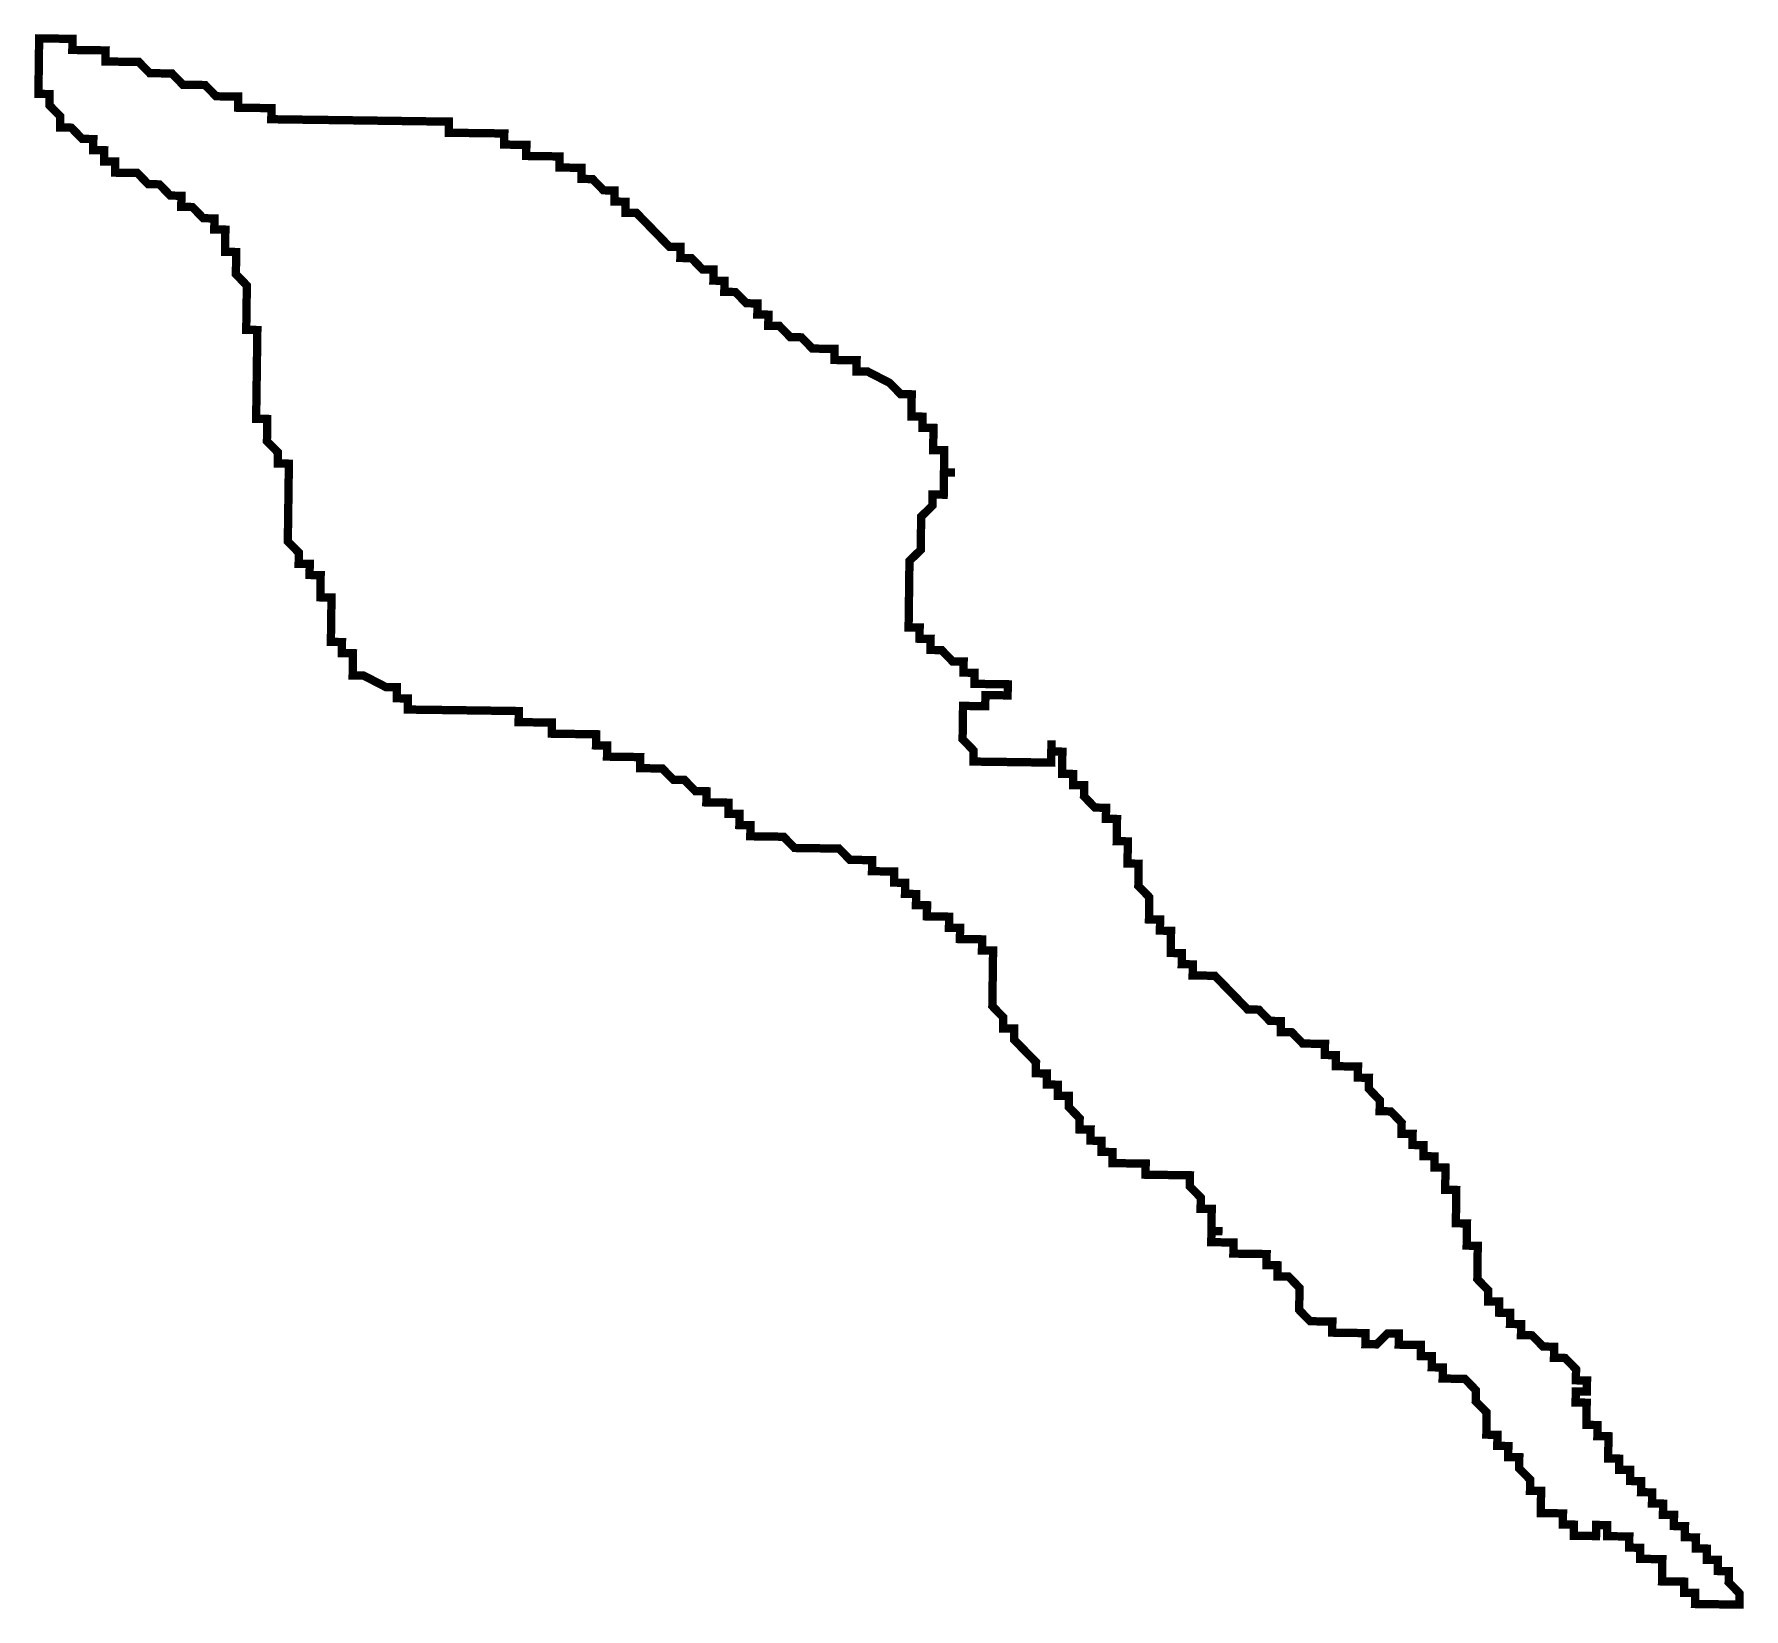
# Model space of a CAD drawing. Header units: metres. Extents: x 257673 to 289848, y 2129691 to 2228029.
# Drawn here: x 265678 to 266292, y 2159212 to 2159777 of the extents above; entities that cross this region are included whole.
import ezdxf

# ---------------------------------------------------------------- set-up
doc = ezdxf.new("R2010")
doc.units = ezdxf.units.M
doc.header["$MEASUREMENT"] = 0
doc.layers.add('HAZARDS LINE', color=1, linetype='Continuous')

msp = doc.modelspace()

# ---------------------------------------------------------------- linework, layer by layer
at = {"layer": 'HAZARDS LINE', "lineweight": 18, "const_width": 2.99}
msp.add_lwpolyline([(265684.08, 2159775.77), (265680.1, 2159775.83), (265680.04, 2159771.84), (265679.99, 2159767.85), (265679.94, 2159763.87), (265679.88, 2159759.88), (265679.83, 2159755.89), (265683.82, 2159755.84), (265683.76, 2159751.85), (265687.69, 2159747.81), (265687.64, 2159743.83), (265691.63, 2159743.77), (265695.56, 2159739.73), (265699.55, 2159739.68), (265699.49, 2159735.69), (265703.48, 2159735.64), (265703.42, 2159731.65), (265707.41, 2159731.6), (265707.36, 2159727.61), (265711.34, 2159727.56), (265715.33, 2159727.5), (265719.26, 2159723.46), (265723.25, 2159723.41), (265727.18, 2159719.37), (265731.17, 2159719.32), (265731.11, 2159715.33), (265735.1, 2159715.27), (265739.03, 2159711.23), (265743.02, 2159711.18), (265742.96, 2159707.19), (265746.95, 2159707.14), (265746.9, 2159703.15), (265746.84, 2159699.17), (265750.83, 2159699.11), (265750.78, 2159695.13), (265750.72, 2159691.14), (265754.66, 2159687.1), (265754.6, 2159683.11), (265754.55, 2159679.13), (265754.49, 2159675.14), (265754.44, 2159671.15), (265758.43, 2159671.1), (265758.37, 2159667.11), (265758.32, 2159663.13), (265758.27, 2159659.14), (265758.21, 2159655.15), (265758.16, 2159651.16), (265758.11, 2159647.18), (265758.05, 2159643.19), (265758, 2159639.2), (265761.98, 2159639.15), (265761.93, 2159635.16), (265761.88, 2159631.18), (265765.81, 2159627.14), (265765.76, 2159623.15), (265769.74, 2159623.1), (265769.69, 2159619.11), (265769.63, 2159615.12), (265769.58, 2159611.14), (265769.53, 2159607.15), (265769.47, 2159603.16), (265769.42, 2159599.18), (265769.37, 2159595.19), (265773.3, 2159591.15), (265773.25, 2159587.16), (265777.23, 2159587.11), (265777.18, 2159583.12), (265781.16, 2159583.07), (265781.11, 2159579.08), (265781.06, 2159575.09), (265785.04, 2159575.04), (265784.99, 2159571.05), (265784.94, 2159567.07), (265784.88, 2159563.08), (265784.83, 2159559.09), (265788.81, 2159559.04), (265788.76, 2159555.05), (265792.75, 2159555), (265792.69, 2159551.01), (265792.64, 2159547.03), (265796.63, 2159546.97), (265804.55, 2159542.88), (265808.53, 2159542.82), (265808.48, 2159538.84), (265812.46, 2159538.78), (265812.41, 2159534.8), (265816.4, 2159534.74), (265820.38, 2159534.69), (265824.37, 2159534.64), (265828.35, 2159534.58), (265832.34, 2159534.53), (265836.33, 2159534.48), (265840.31, 2159534.42), (265844.3, 2159534.37), (265848.29, 2159534.32), (265852.27, 2159534.26), (265852.22, 2159530.27), (265856.2, 2159530.22), (265860.19, 2159530.17), (265864.18, 2159530.11), (265864.12, 2159526.13), (265868.11, 2159526.07), (265872.1, 2159526.02), (265876.08, 2159525.97), (265880.07, 2159525.91), (265880.01, 2159521.93), (265884, 2159521.87), (265883.95, 2159517.89), (265887.93, 2159517.83), (265891.92, 2159517.78), (265895.9, 2159517.72), (265895.85, 2159513.74), (265899.84, 2159513.68), (265903.82, 2159513.63), (265907.76, 2159509.59), (265911.74, 2159509.54), (265915.67, 2159505.5), (265919.66, 2159505.44), (265919.61, 2159501.46), (265923.59, 2159501.4), (265927.58, 2159501.35), (265927.53, 2159497.36), (265931.51, 2159497.31), (265931.46, 2159493.32), (265935.44, 2159493.27), (265935.39, 2159489.28), (265939.38, 2159489.23), (265943.36, 2159489.17), (265947.35, 2159489.12), (265951.28, 2159485.08), (265955.27, 2159485.03), (265959.25, 2159484.97), (265967.23, 2159484.87), (265971.16, 2159480.83), (265975.15, 2159480.77), (265979.13, 2159480.72), (265979.08, 2159476.73), (265983.06, 2159476.68), (265987.05, 2159476.62), (265987, 2159472.64), (265990.98, 2159472.58), (265990.93, 2159468.6), (265994.92, 2159468.54), (265994.86, 2159464.56), (265998.85, 2159464.5), (265998.79, 2159460.52), (266002.78, 2159460.46), (266006.77, 2159460.41), (266006.71, 2159456.42), (266010.7, 2159456.37), (266010.65, 2159452.38), (266014.63, 2159452.33), (266018.62, 2159452.27), (266018.56, 2159448.29), (266022.55, 2159448.23), (266022.5, 2159444.25), (266022.44, 2159440.26), (266022.39, 2159436.27), (266022.34, 2159432.29), (266022.28, 2159428.3), (266026.21, 2159424.26), (266026.16, 2159420.27), (266030.15, 2159420.22), (266030.09, 2159416.23), (266034.03, 2159412.19), (266037.96, 2159408.15), (266037.91, 2159404.17), (266041.89, 2159404.11), (266041.84, 2159400.12), (266045.82, 2159400.07), (266045.77, 2159396.08), (266049.76, 2159396.03), (266049.7, 2159392.04), (266053.64, 2159388), (266053.58, 2159384.02), (266057.57, 2159383.96), (266057.51, 2159379.98), (266061.5, 2159379.92), (266061.45, 2159375.94), (266065.43, 2159375.88), (266065.38, 2159371.9), (266069.37, 2159371.84), (266073.35, 2159371.79), (266077.34, 2159371.73), (266077.28, 2159367.75), (266081.27, 2159367.69), (266085.26, 2159367.64), (266089.24, 2159367.59), (266093.23, 2159367.53), (266093.18, 2159363.55), (266097.11, 2159359.51), (266097.05, 2159355.52), (266101.04, 2159355.47), (266100.99, 2159351.48), (266100.93, 2159347.49), (266104.92, 2159347.44), (266100.93, 2159347.49), (266100.88, 2159343.51), (266104.87, 2159343.45), (266108.85, 2159343.4), (266108.8, 2159339.41), (266112.78, 2159339.36), (266116.77, 2159339.3), (266120.76, 2159339.25), (266120.7, 2159335.26), (266124.69, 2159335.21), (266124.64, 2159331.22), (266128.62, 2159331.17), (266132.55, 2159327.13), (266132.5, 2159323.14), (266132.45, 2159319.16), (266136.38, 2159315.12), (266140.37, 2159315.06), (266144.35, 2159315.01), (266144.3, 2159311.02), (266148.28, 2159310.97), (266152.27, 2159310.91), (266156.26, 2159310.86), (266156.2, 2159306.87), (266160.19, 2159306.82), (266164.23, 2159310.75), (266168.22, 2159310.7), (266168.16, 2159306.71), (266172.15, 2159306.66), (266176.13, 2159306.61), (266176.08, 2159302.62), (266180.07, 2159302.57), (266180.01, 2159298.58), (266184, 2159298.53), (266183.95, 2159294.54), (266187.93, 2159294.48), (266191.92, 2159294.43), (266195.85, 2159290.39), (266195.8, 2159286.4), (266199.73, 2159282.36), (266199.68, 2159278.38), (266199.62, 2159274.39), (266203.61, 2159274.34), (266203.55, 2159270.35), (266207.54, 2159270.3), (266207.49, 2159266.31), (266211.47, 2159266.26), (266211.42, 2159262.27), (266215.35, 2159258.23), (266215.3, 2159254.24), (266219.28, 2159254.19), (266219.23, 2159250.2), (266219.18, 2159246.21), (266223.16, 2159246.16), (266227.15, 2159246.11), (266227.1, 2159242.12), (266231.08, 2159242.07), (266231.03, 2159238.08), (266235.01, 2159238.03), (266239, 2159237.97), (266239.05, 2159241.96), (266243.04, 2159241.91), (266242.99, 2159237.92), (266246.97, 2159237.87), (266250.96, 2159237.81), (266250.91, 2159233.83), (266254.89, 2159233.77), (266254.84, 2159229.79), (266258.82, 2159229.73), (266262.81, 2159229.68), (266262.76, 2159225.69), (266262.7, 2159221.7), (266266.69, 2159221.65), (266270.68, 2159221.6), (266270.62, 2159217.61), (266274.61, 2159217.56), (266274.55, 2159213.57), (266278.54, 2159213.52), (266282.53, 2159213.46), (266286.51, 2159213.41), (266290.5, 2159213.36), (266290.55, 2159217.34), (266286.62, 2159221.38), (266286.67, 2159225.37), (266282.69, 2159225.42), (266282.74, 2159229.41), (266278.76, 2159229.46), (266278.81, 2159233.45), (266274.82, 2159233.5), (266274.88, 2159237.49), (266270.89, 2159237.54), (266270.94, 2159241.53), (266266.96, 2159241.58), (266267.01, 2159245.57), (266263.03, 2159245.63), (266263.08, 2159249.61), (266259.09, 2159249.67), (266259.15, 2159253.65), (266255.16, 2159253.71), (266255.21, 2159257.69), (266251.23, 2159257.75), (266251.28, 2159261.73), (266247.3, 2159261.79), (266247.35, 2159265.77), (266243.36, 2159265.83), (266243.42, 2159269.81), (266243.47, 2159273.8), (266239.48, 2159273.85), (266239.54, 2159277.84), (266235.55, 2159277.89), (266235.6, 2159281.88), (266235.66, 2159285.87), (266231.67, 2159285.92), (266231.73, 2159289.91), (266235.71, 2159289.85), (266235.77, 2159293.84), (266231.78, 2159293.9), (266231.83, 2159297.88), (266227.9, 2159301.92), (266223.91, 2159301.98), (266223.97, 2159305.96), (266219.98, 2159306.02), (266216.05, 2159310.06), (266212.06, 2159310.11), (266212.12, 2159314.1), (266208.13, 2159314.15), (266208.18, 2159318.14), (266204.2, 2159318.19), (266204.25, 2159322.18), (266200.27, 2159322.23), (266200.32, 2159326.22), (266196.39, 2159330.26), (266196.44, 2159334.25), (266196.49, 2159338.23), (266196.55, 2159342.22), (266192.56, 2159342.27), (266192.61, 2159346.26), (266192.67, 2159350.25), (266188.68, 2159350.3), (266188.74, 2159354.29), (266188.79, 2159358.27), (266188.84, 2159362.26), (266184.86, 2159362.31), (266184.91, 2159366.3), (266184.96, 2159370.29), (266180.98, 2159370.34), (266181.03, 2159374.33), (266177.05, 2159374.38), (266177.1, 2159378.37), (266173.11, 2159378.42), (266173.17, 2159382.41), (266169.18, 2159382.46), (266169.23, 2159386.45), (266165.3, 2159390.49), (266161.32, 2159390.54), (266161.37, 2159394.53), (266157.44, 2159398.57), (266157.49, 2159402.56), (266153.5, 2159402.61), (266153.56, 2159406.6), (266149.57, 2159406.65), (266145.59, 2159406.7), (266145.64, 2159410.69), (266141.65, 2159410.75), (266141.71, 2159414.73), (266137.72, 2159414.79), (266133.73, 2159414.84), (266129.8, 2159418.88), (266125.82, 2159418.93), (266125.87, 2159422.92), (266121.88, 2159422.97), (266117.95, 2159427.01), (266113.96, 2159427.07), (266110.03, 2159431.11), (266106.1, 2159435.15), (266102.17, 2159439.19), (266098.18, 2159439.24), (266094.19, 2159439.3), (266094.25, 2159443.28), (266090.26, 2159443.34), (266090.31, 2159447.32), (266086.33, 2159447.38), (266086.38, 2159451.36), (266086.44, 2159455.35), (266082.45, 2159455.4), (266082.5, 2159459.39), (266078.52, 2159459.44), (266078.57, 2159463.43), (266078.62, 2159467.42), (266074.69, 2159471.46), (266074.75, 2159475.44), (266074.8, 2159479.43), (266070.81, 2159479.49), (266070.87, 2159483.47), (266070.92, 2159487.46), (266066.93, 2159487.51), (266066.99, 2159491.5), (266067.04, 2159495.49), (266063.06, 2159495.54), (266063.11, 2159499.53), (266059.12, 2159499.58), (266055.19, 2159503.62), (266055.24, 2159507.61), (266051.26, 2159507.66), (266051.31, 2159511.65), (266047.33, 2159511.7), (266047.38, 2159515.69), (266047.43, 2159519.67), (266043.45, 2159519.73), (266043.5, 2159523.72), (266043.45, 2159519.73), (266043.39, 2159515.74), (266039.41, 2159515.8), (266035.42, 2159515.85), (266031.43, 2159515.9), (266027.45, 2159515.96), (266023.46, 2159516.01), (266019.48, 2159516.06), (266015.49, 2159516.12), (266015.54, 2159520.1), (266011.61, 2159524.14), (266011.66, 2159528.13), (266011.72, 2159532.12), (266011.77, 2159536.1), (266015.76, 2159536.05), (266019.74, 2159536), (266019.8, 2159539.98), (266023.78, 2159539.93), (266027.77, 2159539.88), (266027.82, 2159543.86), (266023.84, 2159543.92), (266019.85, 2159543.97), (266015.86, 2159544.02), (266015.92, 2159548.01), (266011.93, 2159548.06), (266011.99, 2159552.05), (266008, 2159552.1), (266004.07, 2159556.15), (266000.08, 2159556.2), (266000.13, 2159560.19), (265996.15, 2159560.24), (265996.2, 2159564.23), (265992.22, 2159564.28), (265992.27, 2159568.27), (265992.32, 2159572.25), (265992.38, 2159576.24), (265992.43, 2159580.23), (265992.48, 2159584.21), (265992.54, 2159588.2), (265996.58, 2159592.13), (265996.63, 2159596.12), (265996.68, 2159600.11), (265996.74, 2159604.09), (266000.78, 2159608.03), (266000.83, 2159612.01), (266004.82, 2159611.96), (266004.87, 2159615.95), (266004.92, 2159619.93), (266008.91, 2159619.88), (266004.92, 2159619.93), (266004.98, 2159623.92), (266005.03, 2159627.91), (266001.05, 2159627.96), (266001.1, 2159631.95), (266001.15, 2159635.93), (265997.17, 2159635.99), (265997.22, 2159639.98), (265993.23, 2159640.03), (265993.29, 2159644.02), (265993.34, 2159648), (265989.36, 2159648.06), (265985.42, 2159652.1), (265977.5, 2159656.19), (265973.52, 2159656.24), (265973.57, 2159660.23), (265969.59, 2159660.28), (265965.6, 2159660.34), (265965.65, 2159664.32), (265961.67, 2159664.38), (265957.68, 2159664.43), (265953.75, 2159668.47), (265949.76, 2159668.53), (265945.83, 2159672.57), (265941.84, 2159672.62), (265941.9, 2159676.61), (265937.91, 2159676.66), (265937.96, 2159680.65), (265933.98, 2159680.7), (265930.05, 2159684.74), (265926.06, 2159684.79), (265926.11, 2159688.78), (265922.13, 2159688.83), (265922.18, 2159692.82), (265918.19, 2159692.88), (265914.26, 2159696.92), (265910.28, 2159696.97), (265910.33, 2159700.96), (265906.34, 2159701.01), (265902.41, 2159705.05), (265898.48, 2159709.09), (265894.55, 2159713.13), (265890.56, 2159713.18), (265890.61, 2159717.17), (265886.63, 2159717.22), (265886.68, 2159721.21), (265882.69, 2159721.27), (265878.76, 2159725.31), (265874.78, 2159725.36), (265874.83, 2159729.35), (265870.84, 2159729.4), (265866.86, 2159729.45), (265866.91, 2159733.44), (265862.92, 2159733.49), (265858.94, 2159733.55), (265854.95, 2159733.6), (265855.01, 2159737.59), (265851.02, 2159737.64), (265847.03, 2159737.69), (265847.09, 2159741.68), (265843.1, 2159741.74), (265839.11, 2159741.79), (265835.13, 2159741.84), (265831.14, 2159741.9), (265827.16, 2159741.95), (265827.21, 2159745.94), (265823.22, 2159745.99), (265819.24, 2159746.04), (265815.25, 2159746.1), (265811.27, 2159746.15), (265807.28, 2159746.2), (265803.29, 2159746.26), (265799.31, 2159746.31), (265795.32, 2159746.37), (265791.33, 2159746.42), (265787.35, 2159746.47), (265783.36, 2159746.53), (265779.38, 2159746.58), (265775.39, 2159746.63), (265771.4, 2159746.69), (265767.42, 2159746.74), (265763.43, 2159746.79), (265763.49, 2159750.78), (265759.5, 2159750.83), (265755.51, 2159750.89), (265751.53, 2159750.94), (265751.58, 2159754.93), (265747.59, 2159754.98), (265743.61, 2159755.04), (265739.68, 2159759.08), (265735.69, 2159759.13), (265731.7, 2159759.18), (265727.77, 2159763.22), (265723.78, 2159763.28), (265719.8, 2159763.33), (265715.87, 2159767.37), (265711.88, 2159767.42), (265707.89, 2159767.48), (265703.91, 2159767.53), (265703.96, 2159771.52), (265699.97, 2159771.57), (265695.99, 2159771.63), (265692, 2159771.68), (265692.06, 2159775.67), (265688.07, 2159775.72)], close=True, dxfattribs=at)

doc.saveas('drawing.dxf')
